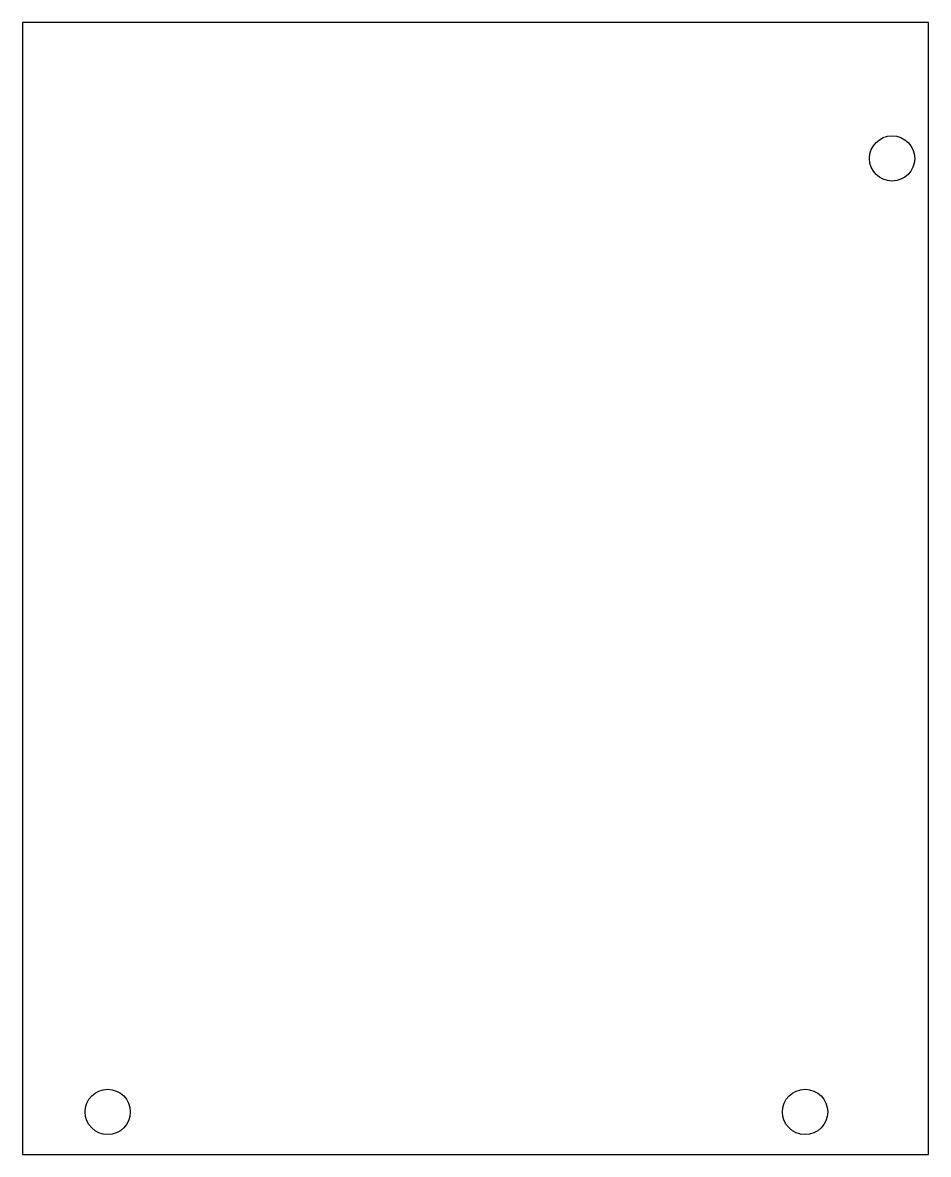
# Model space of a CAD drawing. Header units: millimetres. Extents: x 40 to 140, y 60 to 185.
import ezdxf

# ---------------------------------------------------------------- set-up
doc = ezdxf.new("R2010")
doc.units = ezdxf.units.MM
doc.layers.get('0').update_dxf_attribs({"color": 178, "lineweight": 25, "true_color": 0x000000})

msp = doc.modelspace()

# ---------------------------------------------------------------- linework, layer by layer
for p, q in [((140, 185), (40, 185)), ((40, 185), (40, 60)), ((140, 60), (140, 185)), ((40, 60), (140, 60))]:
    msp.add_line(p, q)
for centre in [(136, 170), (49.39, 64.69), (126.39, 64.69)]:
    msp.add_circle(centre, 2.5)

doc.saveas('drawing.dxf')
